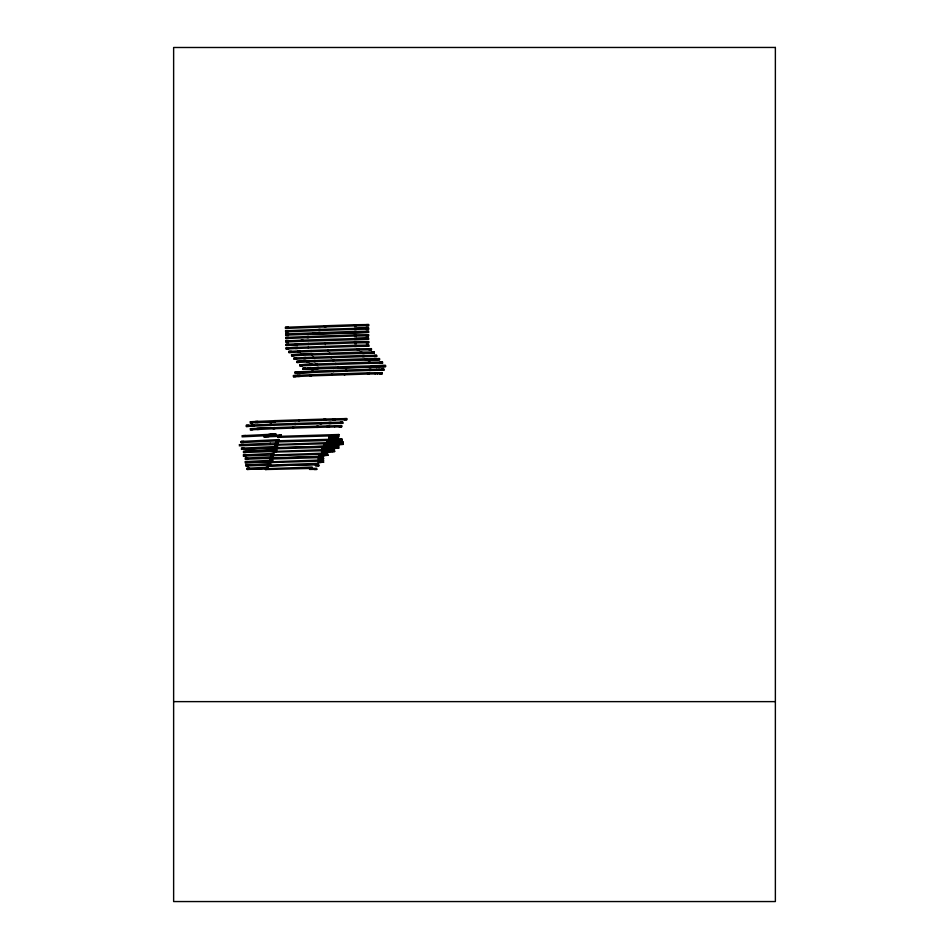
<?xml version="1.0" encoding="UTF-8"?>
<svg xmlns="http://www.w3.org/2000/svg" width="949" height="949" viewBox="0 0 949 949"><rect width="100%" height="100%" fill="white"/><g stroke="black" fill="none" stroke-linecap="round" stroke-linejoin="round"><path stroke-width="1.42" d="M271.936 457.881L323.573 456.374L245.103 459.257L247.642 459.174L247.606 458.035L245.067 458.118L272.743 456.706L272.778 457.833L271.936 457.881L271.9 456.742M318.366 459.114L323.645 458.64L318.366 459.114L318.33 457.976L321.296 457.572L321.343 458.711M318.366 462.626L323.633 462.151L318.366 462.626L318.318 461.487L321.296 461.084L321.331 462.222M338.485 436.825L338.876 434.5L338.615 435.674L278.081 437.347L278.045 436.22M336.729 436.837L333.182 437.192L333.146 436.054L336.681 435.698L336.729 436.837L338.959 436.777M337.097 436.955L337.998 436.872L338.034 437.999L336.8 438.13M327.725 453.005L243.288 456.066L245.862 455.983L245.827 454.844L243.252 454.939L273.775 453.397L273.81 454.535M327.761 454.144L270.845 455.781L270.809 454.642M319.042 455.852L328.212 455.247L319.042 455.852L319.006 454.713L325.958 454.168L325.993 455.306M333.989 449.28L334.606 449.245L243.383 452.554L245.981 452.471L245.945 451.333L276.681 449.779L276.717 450.917M321.616 452.258L334.689 451.522L321.616 452.258L321.581 451.119L332.494 450.443L332.53 451.582M295.103 372.008L301.735 371.688L301.77 372.827L297.571 373.064L295.139 373.147L295.103 372.008L297.535 371.925L297.571 373.064M295.139 373.147L333.621 371.64L333.585 370.501L311.663 371.189L311.699 372.328M300.074 375.27L295.874 375.507L295.91 376.646L293.478 376.729L293.443 375.59L297.749 375.341L311.509 374.736L311.545 375.875L297.784 376.48L297.749 375.341M293.478 376.729L300.109 376.409M331.047 441.866L341.948 441.238L341.877 438.972L341.166 439.007L341.201 440.146L341.913 440.099L327.156 440.894L327.191 442.032L328.188 441.997L328.152 440.858L327.156 440.894M327.191 442.032L341.948 441.238M266.254 468.403L247.167 469.435L247.084 468.296L268.318 467.157L268.365 468.284M247.167 469.435L312.079 467.027L312.482 468.165M265.483 468.391L265.518 469.53L266.254 469.482M334.084 437.133L328.793 438.509L328.757 437.37L337.998 436.872M328.793 438.509L338.034 437.999M269.813 464.725L270.607 464.678L270.56 463.551L245.72 464.856L248.247 464.773L248.282 465.9L245.767 465.983L317.915 463.337L317.927 465.591L318.864 465.829L318.84 464.702L317.879 464.452L267.725 465.923L267.677 464.785M257.808 422.542L250.073 422.91L252.517 422.827L252.481 421.688L250.038 421.771L257.772 421.403L257.808 422.542L275.424 421.783L275.376 420.656L255.483 421.475L255.518 422.613L299.445 420.976M244 449.245L243.964 448.106L241.354 448.201L277.499 446.445L277.535 447.572L276.562 447.62L338.983 445.805L241.39 449.328L275.139 447.691M322.079 447.809L336.907 447.003L336.942 448.142L322.114 448.948L322.079 447.809L324.605 447.726M269.824 457.94L269.86 459.079L270.702 459.031M271.936 461.392L272.778 461.344L272.743 460.218L245.056 461.629L247.606 461.546M270.477 461.475L245.091 462.768L323.562 459.885L323.597 461.012L269.848 462.59L269.813 461.451M269.848 462.59L270.69 462.543M286.1 344.309L297.476 343.775L297.512 344.914L288.591 345.365L286.135 345.448L286.1 344.309L288.555 344.226L288.591 345.365M286.135 345.448L356.397 342.838M288.638 348.9L286.183 348.971L286.135 347.844L356.397 345.234M286.183 348.971L297.547 348.437L297.512 347.298L286.135 347.844M288.852 351.403L300.216 350.857L300.252 351.996L288.887 352.53L288.852 351.403L291.307 351.32L291.343 352.447L288.887 352.53M312.494 353.787L294.024 354.594L294.071 355.733L291.604 355.816L291.568 354.677L329.896 353.194L329.932 354.333L311.533 354.95M291.604 355.816L303.217 355.258M294.048 358.058L296.503 357.975L296.539 359.113L294.083 359.185L294.048 358.058L305.898 357.488M294.083 359.185L305.946 358.627M309.018 360.75L299.374 361.249L299.41 362.388L296.954 362.471L296.918 361.332L315.246 360.501M296.954 362.471L309.054 361.889M312.257 364.167L302.375 364.677L302.411 365.816L299.955 365.899L299.92 364.76L316.942 363.965M299.955 365.899L316.978 365.104M302.945 368.188L318.674 367.429L318.71 368.556L305.436 369.244L302.98 369.327L302.945 368.188L305.4 368.105L305.436 369.244M302.98 369.327L385.567 366.599L385.519 365.472L316.99 367.465L317.025 368.603M270.845 455.781L271.734 455.734M241.995 435.71L275.874 434.037L275.91 435.176M242.031 436.837L281.307 434.962L281.343 436.101L280.014 436.16M263.976 435.733L264.012 436.86L268.923 436.623M241.117 441.451L279.113 439.601L279.148 440.739L241.153 442.59L241.117 441.451L243.727 441.368L243.763 442.507L241.153 442.59M276.195 440.846L276.242 441.985L277.215 441.926L277.144 439.66L279.113 439.601M323.716 445.283L341.225 444.405L341.189 443.278L323.68 444.156L323.716 445.283L343.313 444.346L343.241 442.08L342.269 442.127L342.316 443.266M276.527 446.493L277.499 446.445M274.475 447.679L274.51 448.818L275.483 448.77M273.692 451.024L273.727 452.151L274.664 452.104M250.156 428.675L274.83 427.584M259.326 429.399L250.228 429.802L252.707 429.719L252.671 428.592M239.255 444.678L278.199 442.803L278.235 443.942L277.227 443.99L277.191 442.863M239.29 445.816L343.241 442.08M275.151 444.049L275.186 445.188L276.195 445.14L276.123 442.863L278.199 442.803M301.77 372.827L313.217 372.293L313.17 371.154L299.41 371.759L299.457 372.898M285.863 340.869L288.413 340.786L288.449 341.913L285.898 341.996L285.863 340.869L303.028 340.122M285.898 341.996L303.063 341.26M274.866 428.711L257.06 429.47L257.013 428.331L293.549 426.931M268.852 434.345L275.874 434.037M264.012 436.86L338.876 434.5M278.081 437.347L279.421 437.287L279.374 436.16M288.46 338.473L285.815 338.556L285.768 337.417L308.757 336.48M285.815 338.556L308.793 337.607M288.496 331.782L285.625 331.877L285.578 330.738L320.216 329.398M285.625 331.877L320.252 330.525M285.673 333.977L288.437 333.882L288.472 335.021L285.708 335.116L285.673 333.977L314.487 332.826M285.708 335.116L368.592 332.375L368.556 331.248L354.452 331.438L354.487 332.565M306.824 361.96L315.282 361.64M285.483 327.298L288.472 327.203L288.52 328.33L285.519 328.437L285.483 327.298L325.934 325.744M285.519 328.437L325.982 326.883M303.727 357.559L313.668 357.204M303.763 358.686L313.704 358.331M324.416 325.792L356.278 324.677M324.451 326.919L356.314 325.815M318.627 329.433L368.58 328.01L368.615 329.149L366.184 329.22L366.148 328.093L354.475 328.2L354.511 329.339L368.615 329.149M318.662 330.572L356.302 329.256M312.814 332.874L356.243 331.355M312.85 334.012L368.592 332.375M306.99 336.527L356.231 334.807M307.025 337.666L356.266 335.946M301.141 340.181L368.532 338.141L368.568 339.279L366.136 339.362L354.452 339.469L354.416 338.33L368.532 338.141M301.177 341.32L368.568 339.279M356.361 341.711L295.424 343.835L295.471 344.973M295.507 348.497L356.444 346.373M359.113 348.793L298.176 350.916L298.211 352.055L359.149 349.932M329.125 353.218L361.83 352.079M312.529 354.926L301.118 355.329L301.07 354.191M329.161 354.345L374.191 353.099L374.155 351.96L360.039 352.15M330.999 356.61L364.309 355.448M331.035 357.749L364.345 356.587M333.265 359.908L367.18 358.722M333.301 361.047L379.541 359.742L379.493 358.615L365.389 358.805M335.649 363.36L370.181 362.15M335.685 364.499L370.217 363.289M368.603 324.558L366.16 324.641L366.207 325.78L368.639 325.697L368.603 324.558L354.487 324.748L354.523 325.887L368.639 325.697M285.578 330.738L288.46 330.643M366.148 328.093L368.58 328.01M368.556 331.248L366.124 331.331L366.16 332.458M285.768 337.417L288.425 337.334M368.544 334.7L366.112 334.772L366.148 335.91L368.58 335.827L368.544 334.7L354.428 334.878M368.675 341.593L366.243 341.676L366.278 342.814L368.722 342.731L368.675 341.593L354.57 341.782L354.606 342.921L368.722 342.731M368.722 345.116L366.278 345.199L366.326 346.338L368.758 346.255L368.722 345.116L354.606 345.306L354.641 346.444L368.758 346.255M368.995 348.757L371.427 348.674L371.462 349.813L369.031 349.896M291.568 354.677L294.024 354.594M374.155 351.96L371.711 352.043L371.747 353.17L374.191 353.099M312.589 357.227L331.569 356.599M374.191 355.412L376.623 355.341L376.658 356.468L374.226 356.551M312.624 358.354L331.616 357.737M296.918 361.332L299.374 361.249M379.493 358.615L377.061 358.686L377.097 359.825L379.541 359.742M299.92 364.76L302.375 364.677M382.494 362.043L380.063 362.115L380.098 363.253L382.53 363.17L382.494 362.043L368.378 362.233L368.414 363.36L382.53 363.17M371.415 365.662L385.519 365.472M333.467 370.513L370.988 369.22L371.023 370.359L333.502 371.652M383.835 369.09L381.391 369.161L381.427 370.3L383.871 370.217L383.835 369.09L369.161 369.291L369.197 370.43L383.871 370.217M293.443 375.59L295.874 375.507M382.162 372.672L379.73 372.743L379.766 373.882L382.21 373.799L382.162 372.672L367.5 372.874L367.536 374.013L382.21 373.799M273.787 420.692L299.41 419.838M346.717 418.592L344.226 418.675L344.262 419.802L346.753 419.719L346.717 418.592L332.933 418.865M269.813 424.274L295.436 423.42M342.743 422.163L340.252 422.246L340.288 423.384L342.779 423.301L342.743 422.163L328.959 422.447L328.995 423.586L342.779 423.301M269.848 425.413L295.471 424.559M339.09 425.745L341.593 425.662L341.628 426.801L339.125 426.872M273.063 428.77L293.585 428.058M243.169 435.65L245.755 435.555M328.757 437.37L331.284 437.287M245.945 451.333L243.347 451.416L276.681 449.779M322.114 448.948L339.054 448.082L336.942 448.142M318.876 465.829L315.495 465.662L315.459 464.524M247.084 468.296L249.587 468.213M314.321 469.494L316.741 469.411L316.717 468.284L265.518 469.53M314.012 360.537L333.645 359.908M314.048 361.676L333.68 361.047M315.519 364.001L335.851 363.36M335.887 364.499L310.015 365.377L309.979 364.238M337.215 425.745L334.582 425.828L334.617 426.955M298.923 419.873L325.637 419.043M298.959 421L325.673 420.17M321.652 422.613L294.949 423.444L294.985 424.583L321.699 423.752M293.122 426.955L318.283 426.196M293.158 428.082L318.33 427.323M279.338 435.022L281.307 434.962M277.179 440.799L341.877 438.972M276.242 441.985L341.913 440.099M275.186 445.188L343.277 443.219M341.225 444.405L343.313 444.346M274.51 448.818L339.018 446.943L338.212 446.991L338.176 445.852M273.727 452.151L334.653 450.384M271.663 453.468L273.775 453.397M270.631 456.766L272.743 456.706M269.86 459.079L323.419 457.537L323.384 456.398M270.619 460.277L272.743 460.218M268.437 463.61L270.56 463.551M267.725 465.923L315.531 464.536M315.495 465.662L317.927 465.591M266.171 467.216L268.318 467.157M309.896 468.237L309.564 469.364L312.15 469.292M335.127 418.794L323.977 419.102L324.012 420.241L335.163 419.921M320.003 422.685L331.154 422.364M320.038 423.812L331.189 423.503M316.634 426.255L329.445 425.887M316.681 427.382L329.493 427.014M327.298 425.959L341.628 425.662L341.628 426.801L327.334 427.097M332.969 420.004L346.753 419.719M354.475 336.017L368.58 335.827M371.427 348.674L357.31 348.864L357.358 350.003L371.462 349.813M360.074 353.289L371.747 353.17M362.518 355.519L376.623 355.341M362.554 356.658L376.658 356.468M365.424 359.932L377.097 359.825M385.567 366.599L338.081 367.939L338.046 366.812M173.631 701.631L775.369 701.631M309.564 469.364L316.741 469.411M383.088 365.543L383.123 366.682M379.042 369.137L379.078 370.276M377.382 372.72L377.417 373.859M376.753 369.208L376.8 370.347M375.092 372.803L375.128 373.93M356.207 338.259L356.255 339.398M346.551 370.074L346.587 371.213M345.875 370.086L345.911 371.225M344.89 373.657L344.926 374.796M344.214 373.669L344.25 374.808M340.074 439.043L340.11 440.17M340.181 442.187L340.264 444.464M339.825 440.158L339.861 441.297M338.141 440.253L338.176 441.392M336.278 435.745L336.314 436.872M335.946 435.769L335.982 436.908M336.065 445.911L336.136 448.189M334.38 435.935L334.451 438.201M332.221 434.713L332.257 435.84M327.963 349.896L328.01 351.023M325.222 342.803L325.258 343.941M325.258 346.338L325.293 347.464M326.278 444.061L326.326 445.2M325.543 454.203L325.578 455.342M321.07 456.457L321.153 458.735M321.07 459.98L321.106 461.107M311.07 350.478L311.106 351.616M310.323 367.856L310.359 368.983M308.318 343.396L308.354 344.534M308.354 346.919L308.401 348.058M307.998 367.927L308.034 369.066M275.791 450.953L275.827 452.092M272.885 453.444L272.956 455.722M270.963 434.286L270.999 435.425M271.9 460.253L271.972 462.531M270.263 443.195L270.299 444.334M253.798 424.986L246.064 425.354L248.508 425.271L248.543 426.409L246.099 426.492L253.834 426.125L253.798 424.986M271.402 424.227L251.509 425.057L251.544 426.196L271.438 425.366L271.402 424.227M369.315 372.803L309.991 374.772L310.026 375.911L331.96 375.223L331.925 374.084L331.842 375.235L369.363 373.942L369.315 372.803M775.369 47.45L173.631 47.497L173.631 901.55L775.369 901.55L775.369 47.45"/></g></svg>
